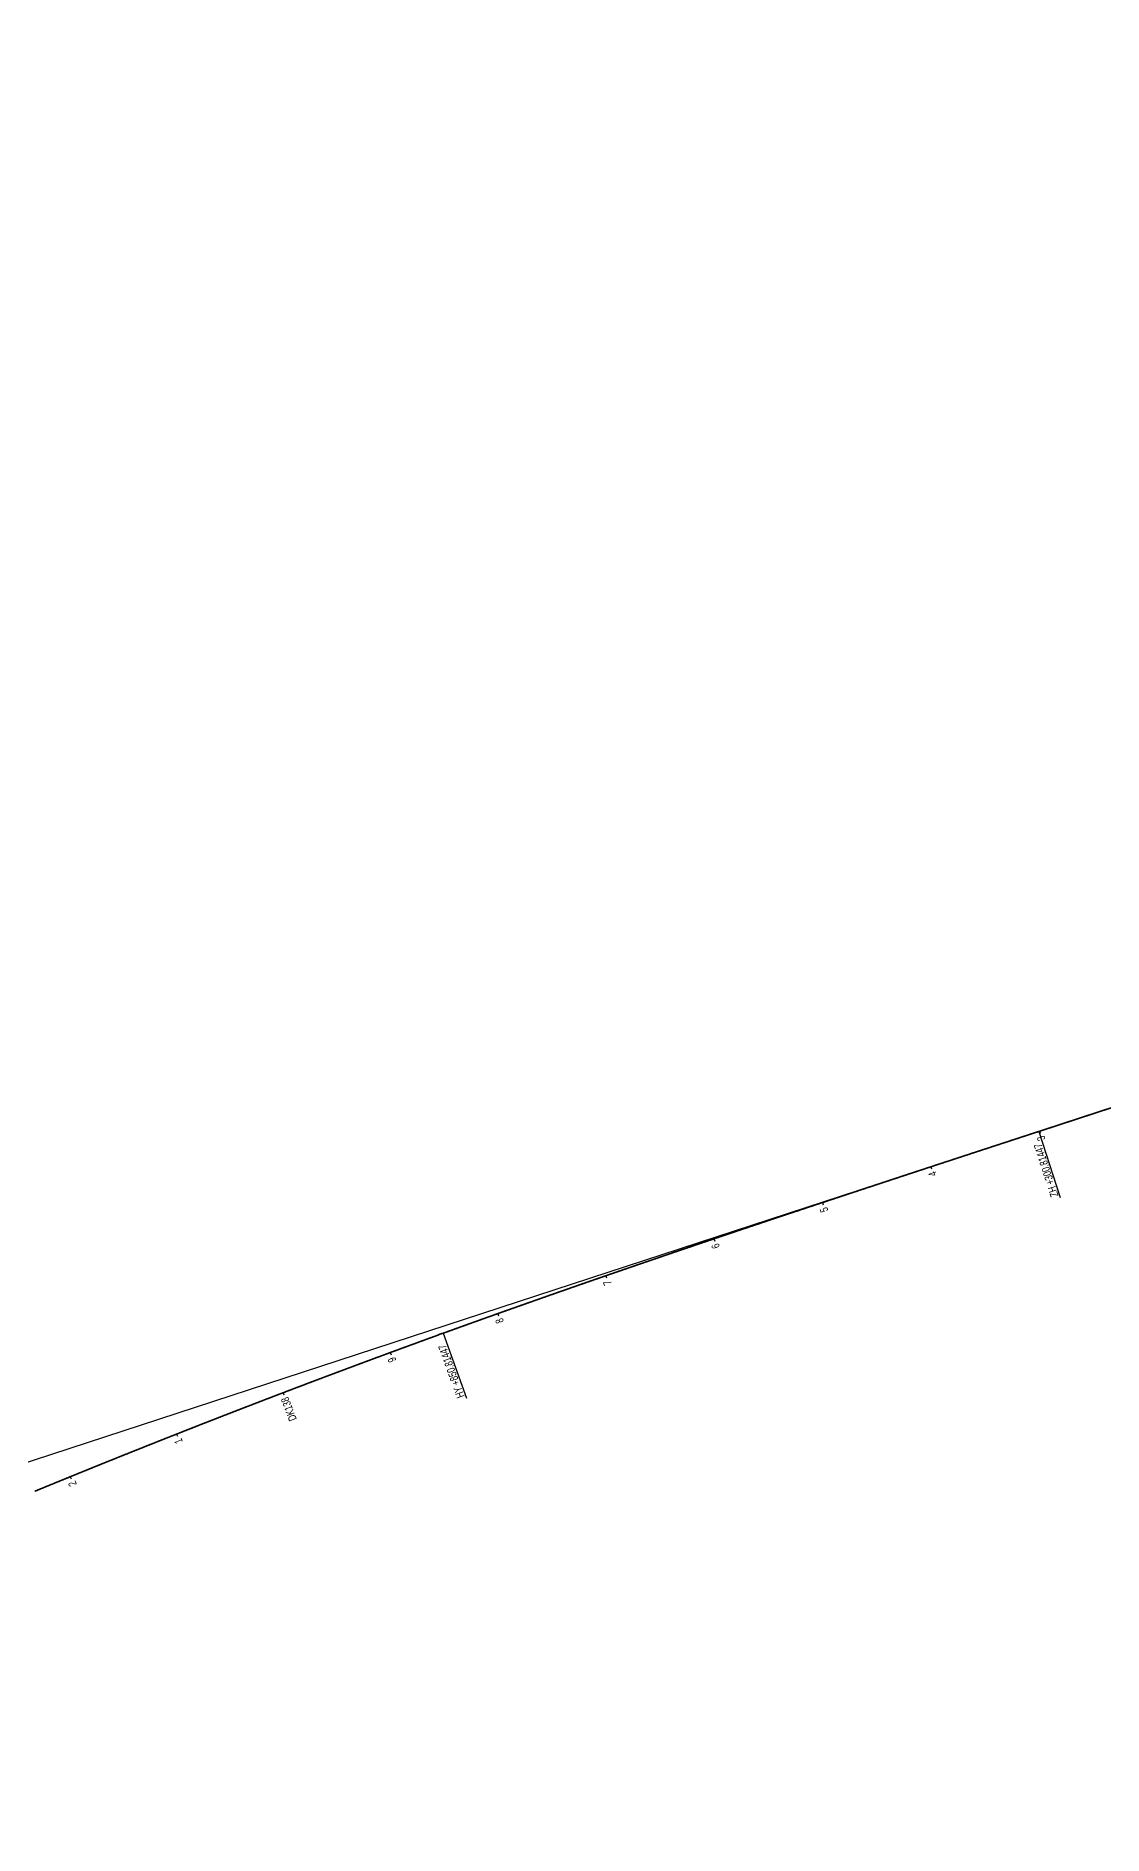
# Model space of a CAD drawing. Header units: millimetres. Extents: x 497834 to 621495, y 3353175 to 3430424.
# Drawn here: x 551371 to 552304, y 3378738 to 3380311 of the extents above; entities that cross this region are included whole.
import ezdxf

# ---------------------------------------------------------------- set-up
doc = ezdxf.new("R2010")
doc.units = ezdxf.units.MM
for name, color, linetype in [('dl4', 7, 'Continuous'), ('沪乍杭打线-0.0-200.8段-施工系转设计系成果-2000坐标系-左线_中线_交点', 7, 'Continuous'), ('沪乍杭打线-0.0-200.8段-施工系转设计系成果-2000坐标系-左线_五大桩', 7, 'Continuous'), ('沪乍杭打线-0.0-200.8段-施工系转设计系成果-2000坐标系-左线_里程', 7, 'Continuous')]:
    doc.layers.add(name, color=color, linetype=linetype)
doc.styles.add('PM_LC', font='slromans.shx', dxfattribs={"width": 0.75, "bigfont": 'hztxt.shx'})
doc.styles.add('PM_QX', font='slromans.shx', dxfattribs={"width": 0.75, "bigfont": 'hztxt.shx'})

msp = doc.modelspace()

# ---------------------------------------------------------------- linework, layer by layer
at = {"layer": 'dl4', "color": 3, "linetype": 'Continuous', "ltscale": 2, "const_width": 1.4, "flags": 128}
msp.add_lwpolyline([(555172.7, 3380310.5), (552247.8, 3379353), (552246.8, 3379352.7), (552245.9, 3379352.4), (552244.9, 3379352.1), (552244, 3379351.8), (552243, 3379351.5), (552242.1, 3379351.2), (552241.1, 3379350.9), (552240.2, 3379350.6), (552239.2, 3379350.2), (552238.3, 3379349.9), (552237.3, 3379349.6), (552236.4, 3379349.3), (552235.4, 3379349), (552234.5, 3379348.7), (552233.5, 3379348.4), (552232.6, 3379348.1), (552231.6, 3379347.8), (552230.7, 3379347.4), (552229.7, 3379347.1), (552228.8, 3379346.8), (552227.8, 3379346.5), (552226.9, 3379346.2), (552225.9, 3379345.9), (552225, 3379345.6), (552224, 3379345.3), (552223.1, 3379345), (552222.1, 3379344.6), (552221.2, 3379344.3), (552220.2, 3379344), (552219.3, 3379343.7), (552218.3, 3379343.4), (552217.4, 3379343.1), (552216.4, 3379342.8), (552215.5, 3379342.5), (552214.5, 3379342.2), (552213.6, 3379341.8), (552212.6, 3379341.5), (552211.7, 3379341.2), (552210.7, 3379340.9), (552209.8, 3379340.6), (552208.8, 3379340.3), (552207.9, 3379340), (552206.9, 3379339.7), (552206, 3379339.4), (552205, 3379339), (552204.1, 3379338.7), (552203.1, 3379338.4), (552202.2, 3379338.1), (552201.2, 3379337.8), (552200.3, 3379337.5), (552199.3, 3379337.2), (552198.4, 3379336.9), (552197.4, 3379336.6), (552196.5, 3379336.2), (552195.5, 3379335.9), (552194.6, 3379335.6), (552193.6, 3379335.3), (552192.7, 3379335), (552191.7, 3379334.7), (552190.8, 3379334.4), (552189.8, 3379334.1), (552188.9, 3379333.8), (552187.9, 3379333.4), (552187, 3379333.1), (552186, 3379332.8), (552185.1, 3379332.5), (552184.1, 3379332.2), (552183.2, 3379331.9), (552182.2, 3379331.6), (552181.3, 3379331.3), (552180.3, 3379330.9), (552179.4, 3379330.6), (552178.4, 3379330.3), (552177.5, 3379330), (552176.5, 3379329.7), (552175.6, 3379329.4), (552174.6, 3379329.1), (552173.7, 3379328.8), (552172.7, 3379328.5), (552171.8, 3379328.1), (552170.8, 3379327.8), (552169.9, 3379327.5), (552168.9, 3379327.2), (552168, 3379326.9), (552167, 3379326.6), (552166, 3379326.3), (552165.1, 3379326), (552164.1, 3379325.6), (552163.2, 3379325.3), (552162.2, 3379325), (552161.3, 3379324.7), (552160.3, 3379324.4), (552159.4, 3379324.1), (552158.4, 3379323.8), (552157.5, 3379323.5), (552156.5, 3379323.2), (552155.6, 3379322.8), (552154.6, 3379322.5), (552153.7, 3379322.2), (552152.7, 3379321.9), (552151.8, 3379321.6), (552150.8, 3379321.3), (552149.9, 3379321), (552148.9, 3379320.7), (552148, 3379320.3), (552147, 3379320), (552146.1, 3379319.7), (552145.1, 3379319.4), (552144.2, 3379319.1), (552143.2, 3379318.8), (552142.3, 3379318.5), (552141.3, 3379318.2), (552140.4, 3379317.8), (552139.4, 3379317.5), (552138.5, 3379317.2), (552137.5, 3379316.9), (552136.6, 3379316.6), (552135.6, 3379316.3), (552134.7, 3379316), (552133.7, 3379315.7), (552132.8, 3379315.3), (552131.8, 3379315), (552130.9, 3379314.7), (552129.9, 3379314.4), (552129, 3379314.1), (552128, 3379313.8), (552127.1, 3379313.5), (552126.1, 3379313.2), (552125.2, 3379312.8), (552124.2, 3379312.5), (552123.3, 3379312.2), (552122.4, 3379311.9), (552121.4, 3379311.6), (552120.5, 3379311.3), (552119.5, 3379311), (552118.6, 3379310.7), (552117.6, 3379310.3), (552116.7, 3379310), (552115.7, 3379309.7), (552114.8, 3379309.4), (552113.8, 3379309.1), (552112.9, 3379308.8), (552111.9, 3379308.5), (552111, 3379308.2), (552110, 3379307.8), (552109.1, 3379307.5), (552108.1, 3379307.2), (552107.2, 3379306.9), (552106.2, 3379306.6), (552105.3, 3379306.3), (552104.3, 3379306), (552103.4, 3379305.6), (552102.4, 3379305.3), (552101.5, 3379305), (552100.5, 3379304.7), (552099.6, 3379304.4), (552098.6, 3379304.1), (552097.7, 3379303.8), (552096.7, 3379303.5), (552095.8, 3379303.1), (552094.8, 3379302.8), (552093.9, 3379302.5), (552092.9, 3379302.2), (552092, 3379301.9), (552091, 3379301.6), (552090.1, 3379301.3), (552089.1, 3379300.9), (552088.2, 3379300.6), (552087.2, 3379300.3), (552086.3, 3379300), (552085.3, 3379299.7), (552084.4, 3379299.4), (552083.4, 3379299.1), (552082.5, 3379298.7), (552081.5, 3379298.4), (552080.6, 3379298.1), (552079.6, 3379297.8), (552078.7, 3379297.5), (552077.7, 3379297.2), (552076.8, 3379296.9), (552075.8, 3379296.5), (552074.9, 3379296.2), (552073.9, 3379295.9), (552073, 3379295.6), (552072, 3379295.3), (552071.1, 3379295), (552070.1, 3379294.7), (552069.2, 3379294.3), (552068.2, 3379294), (552067.3, 3379293.7), (552066.3, 3379293.4), (552065.4, 3379293.1), (552064.4, 3379292.8), (552063.5, 3379292.5), (552062.5, 3379292.1), (552061.6, 3379291.8), (552060.6, 3379291.5), (552059.7, 3379291.2), (552058.7, 3379290.9), (552057.8, 3379290.6), (552056.8, 3379290.3), (552055.9, 3379289.9), (552054.9, 3379289.6), (552054, 3379289.3), (552053, 3379289), (552052.1, 3379288.7), (552051.1, 3379288.4), (552050.2, 3379288), (552049.2, 3379287.7), (552048.3, 3379287.4), (552047.3, 3379287.1), (552046.4, 3379286.8), (552045.4, 3379286.5), (552044.5, 3379286.2), (552043.6, 3379285.8), (552042.6, 3379285.5), (552041.7, 3379285.2), (552040.7, 3379284.9), (552039.8, 3379284.6), (552038.8, 3379284.3), (552037.9, 3379283.9), (552036.9, 3379283.6), (552036, 3379283.3), (552035, 3379283), (552034.1, 3379282.7), (552033.1, 3379282.4), (552032.2, 3379282), (552031.2, 3379281.7), (552030.3, 3379281.4), (552029.3, 3379281.1), (552028.4, 3379280.8), (552027.4, 3379280.5), (552026.5, 3379280.2), (552025.5, 3379279.8), (552024.6, 3379279.5), (552023.6, 3379279.2), (552022.7, 3379278.9), (552021.7, 3379278.6), (552020.8, 3379278.3), (552019.8, 3379277.9), (552018.9, 3379277.6), (552017.9, 3379277.3), (552017, 3379277), (552016, 3379276.7), (552015.1, 3379276.4), (552014.1, 3379276), (552013.2, 3379275.7), (552012.2, 3379275.4), (552011.3, 3379275.1), (552010.3, 3379274.8), (552009.4, 3379274.4), (552008.5, 3379274.1), (552007.5, 3379273.8), (552006.6, 3379273.5), (552005.6, 3379273.2), (552004.7, 3379272.9), (552003.7, 3379272.5), (552002.8, 3379272.2), (552001.8, 3379271.9), (552000.9, 3379271.6), (551999.9, 3379271.3), (551999, 3379271), (551998, 3379270.6), (551997.1, 3379270.3), (551996.1, 3379270), (551995.2, 3379269.7), (551994.2, 3379269.4), (551993.3, 3379269), (551992.3, 3379268.7), (551991.4, 3379268.4), (551990.4, 3379268.1), (551989.5, 3379267.8), (551988.5, 3379267.5), (551987.6, 3379267.1), (551986.6, 3379266.8), (551985.7, 3379266.5), (551984.7, 3379266.2), (551983.8, 3379265.9), (551982.9, 3379265.5), (551981.9, 3379265.2), (551981, 3379264.9), (551980, 3379264.6), (551979.1, 3379264.3), (551978.1, 3379264), (551977.2, 3379263.6), (551976.2, 3379263.3), (551975.3, 3379263), (551974.3, 3379262.7), (551973.4, 3379262.4), (551972.4, 3379262), (551971.5, 3379261.7), (551970.5, 3379261.4), (551969.6, 3379261.1), (551968.6, 3379260.8), (551967.7, 3379260.4), (551966.7, 3379260.1), (551965.8, 3379259.8), (551964.8, 3379259.5), (551963.9, 3379259.2), (551963, 3379258.8), (551962, 3379258.5), (551961.1, 3379258.2), (551960.1, 3379257.9), (551959.2, 3379257.6), (551958.2, 3379257.2), (551957.3, 3379256.9), (551956.3, 3379256.6), (551955.4, 3379256.3), (551954.4, 3379256), (551953.5, 3379255.6), (551952.5, 3379255.3), (551951.6, 3379255), (551950.6, 3379254.7), (551949.7, 3379254.4), (551948.7, 3379254), (551947.8, 3379253.7), (551946.8, 3379253.4), (551945.9, 3379253.1), (551945, 3379252.7), (551944, 3379252.4), (551943.1, 3379252.1), (551942.1, 3379251.8), (551941.2, 3379251.5), (551940.2, 3379251.1), (551939.3, 3379250.8), (551938.3, 3379250.5), (551937.4, 3379250.2), (551936.4, 3379249.9), (551935.5, 3379249.5), (551934.5, 3379249.2), (551933.6, 3379248.9), (551932.6, 3379248.6), (551931.7, 3379248.2), (551930.8, 3379247.9), (551929.8, 3379247.6), (551928.9, 3379247.3), (551927.9, 3379247), (551927, 3379246.6), (551926, 3379246.3), (551925.1, 3379246), (551924.1, 3379245.7), (551923.2, 3379245.3), (551922.2, 3379245), (551921.3, 3379244.7), (551920.3, 3379244.4), (551919.4, 3379244.1), (551918.4, 3379243.7), (551917.5, 3379243.4), (551916.6, 3379243.1), (551915.6, 3379242.8), (551914.7, 3379242.4), (551913.7, 3379242.1), (551912.8, 3379241.8), (551911.8, 3379241.5), (551910.9, 3379241.1), (551909.9, 3379240.8), (551909, 3379240.5), (551908, 3379240.2), (551907.1, 3379239.9), (551906.1, 3379239.5), (551905.2, 3379239.2), (551904.3, 3379238.9), (551903.3, 3379238.6), (551902.4, 3379238.2), (551901.4, 3379237.9), (551900.5, 3379237.6), (551899.5, 3379237.3), (551898.6, 3379236.9), (551897.6, 3379236.6), (551896.7, 3379236.3), (551895.7, 3379236), (551894.8, 3379235.6), (551893.8, 3379235.3), (551892.9, 3379235), (551892, 3379234.7), (551891, 3379234.3), (551890.1, 3379234), (551889.1, 3379233.7), (551888.2, 3379233.4), (551887.2, 3379233), (551886.3, 3379232.7), (551885.3, 3379232.4), (551884.4, 3379232.1), (551883.4, 3379231.7), (551882.5, 3379231.4), (551881.6, 3379231.1), (551880.6, 3379230.8), (551879.7, 3379230.4), (551878.7, 3379230.1), (551877.8, 3379229.8), (551876.8, 3379229.5), (551875.9, 3379229.1), (551874.9, 3379228.8), (551874, 3379228.5), (551873, 3379228.2), (551872.1, 3379227.8), (551871.2, 3379227.5), (551870.2, 3379227.2), (551869.3, 3379226.8), (551868.3, 3379226.5), (551867.4, 3379226.2), (551866.4, 3379225.9), (551865.5, 3379225.5), (551864.5, 3379225.2), (551863.6, 3379224.9), (551862.6, 3379224.6), (551861.7, 3379224.2), (551860.8, 3379223.9), (551859.8, 3379223.6), (551858.9, 3379223.3), (551857.9, 3379222.9), (551857, 3379222.6), (551856, 3379222.3), (551855.1, 3379221.9), (551854.1, 3379221.6), (551853.2, 3379221.3), (551852.3, 3379221), (551851.3, 3379220.6), (551850.4, 3379220.3), (551849.4, 3379220), (551848.5, 3379219.6), (551847.5, 3379219.3), (551846.6, 3379219), (551845.6, 3379218.7), (551844.7, 3379218.3), (551843.8, 3379218), (551842.8, 3379217.7), (551841.9, 3379217.3), (551840.9, 3379217), (551840, 3379216.7), (551839, 3379216.4), (551838.1, 3379216), (551837.1, 3379215.7), (551836.2, 3379215.4), (551835.3, 3379215), (551834.3, 3379214.7), (551833.4, 3379214.4), (551832.4, 3379214), (551831.5, 3379213.7), (551830.5, 3379213.4), (551829.6, 3379213.1), (551828.6, 3379212.7), (551827.7, 3379212.4), (551826.8, 3379212.1), (551825.8, 3379211.7), (551824.9, 3379211.4), (551823.9, 3379211.1), (551823, 3379210.7), (551822, 3379210.4), (551821.1, 3379210.1), (551820.2, 3379209.8), (551819.2, 3379209.4), (551818.3, 3379209.1), (551817.3, 3379208.8), (551816.4, 3379208.4), (551815.4, 3379208.1), (551814.5, 3379207.8), (551813.6, 3379207.4), (551812.6, 3379207.1), (551811.7, 3379206.8), (551810.7, 3379206.4), (551809.8, 3379206.1), (551808.8, 3379205.8), (551807.9, 3379205.4), (551806.9, 3379205.1), (551806, 3379204.8), (551805.1, 3379204.4), (551804.1, 3379204.1), (551803.2, 3379203.8), (551802.2, 3379203.4), (551801.3, 3379203.1), (551800.3, 3379202.8), (551799.4, 3379202.4), (551798.5, 3379202.1), (551797.5, 3379201.8), (551796.6, 3379201.4), (551795.6, 3379201.1), (551794.7, 3379200.8), (551793.7, 3379200.4), (551792.8, 3379200.1), (551791.9, 3379199.8), (551790.9, 3379199.4), (551790, 3379199.1), (551789, 3379198.8), (551788.1, 3379198.4), (551787.1, 3379198.1), (551786.2, 3379197.8), (551785.3, 3379197.4), (551784.3, 3379197.1), (551783.4, 3379196.8), (551782.4, 3379196.4), (551781.5, 3379196.1), (551780.6, 3379195.8), (551779.6, 3379195.4), (551778.7, 3379195.1), (551777.7, 3379194.8), (551776.8, 3379194.4), (551775.8, 3379194.1), (551774.9, 3379193.8), (551774, 3379193.4), (551773, 3379193.1), (551772.1, 3379192.8), (551771.1, 3379192.4), (551770.2, 3379192.1), (551769.2, 3379191.7), (551768.3, 3379191.4), (551767.4, 3379191.1), (551766.4, 3379190.7), (551765.5, 3379190.4), (551764.5, 3379190.1), (551763.6, 3379189.7), (551762.7, 3379189.4), (551761.7, 3379189.1), (551760.8, 3379188.7), (551759.8, 3379188.4), (551758.9, 3379188), (551757.9, 3379187.7), (551757, 3379187.4), (551756.1, 3379187), (551755.1, 3379186.7), (551754.2, 3379186.4), (551753.2, 3379186), (551752.3, 3379185.7), (551751.4, 3379185.3), (551750.4, 3379185), (551749.5, 3379184.7), (551748.5, 3379184.3), (551747.6, 3379184), (551746.7, 3379183.7), (551745.7, 3379183.3), (551744.8, 3379183), (551743.8, 3379182.6), (551742.9, 3379182.3), (551741.9, 3379182), (551741, 3379181.6), (551740.1, 3379181.3), (551739.1, 3379180.9), (551738.2, 3379180.6), (551737.2, 3379180.3), (551736.3, 3379179.9), (551735.4, 3379179.6), (551734.4, 3379179.2), (551733.5, 3379178.9), (551732.5, 3379178.6), (551731.6, 3379178.2), (551730.7, 3379177.9), (551729.7, 3379177.5), (551728.8, 3379177.2), (551727.8, 3379176.9), (551726.9, 3379176.5, 0.08028), (551725.9, 3379176.3), (551725, 3379176), (551724, 3379175.7), (551723.1, 3379175.3), (551722.2, 3379174.8), (551722.2, 3379174.8), (551721.3, 3379174.5), (551720.3, 3379174.1), (551719.4, 3379173.8), (551718.5, 3379173.5), (551717.5, 3379173.1), (551717.5, 3379173.1), (551716.6, 3379172.8), (551715.6, 3379172.4), (551714.7, 3379172.1), (551713.8, 3379171.8), (551712.8, 3379171.4), (551712.8, 3379171.4), (551711.9, 3379171.1), (551710.9, 3379170.7), (551710, 3379170.4), (551709.1, 3379170), (551708.1, 3379169.7), (551708.1, 3379169.7), (551707.2, 3379169.4), (551706.2, 3379169), (551705.3, 3379168.7), (551704.4, 3379168.3), (551703.4, 3379168), (551703.4, 3379168), (551702.5, 3379167.6), (551701.5, 3379167.3), (551700.6, 3379166.9), (551699.7, 3379166.6), (551698.7, 3379166.3), (551698.7, 3379166.3), (551697.8, 3379165.9), (551696.9, 3379165.6), (551695.9, 3379165.2), (551695, 3379164.9), (551694, 3379164.5), (551694, 3379164.5), (551693.1, 3379164.2), (551692.2, 3379163.9), (551691.2, 3379163.5), (551690.3, 3379163.2), (551689.3, 3379162.8), (551689.3, 3379162.8), (551688.4, 3379162.5), (551687.5, 3379162.1), (551686.5, 3379161.8), (551685.6, 3379161.4), (551684.6, 3379161.1), (551684.6, 3379161.1), (551683.7, 3379160.7), (551682.8, 3379160.4), (551681.8, 3379160.1), (551680.9, 3379159.7), (551680, 3379159.4), (551679.9, 3379159.4), (551679, 3379159), (551678.1, 3379158.7), (551677.1, 3379158.3), (551676.2, 3379158), (551675.3, 3379157.6), (551675.2, 3379157.6), (551674.3, 3379157.3), (551673.4, 3379156.9), (551672.5, 3379156.6), (551671.5, 3379156.2), (551670.6, 3379155.9), (551670.6, 3379155.9), (551669.6, 3379155.6), (551668.7, 3379155.2), (551667.8, 3379154.9), (551666.8, 3379154.5), (551665.9, 3379154.2), (551665.9, 3379154.2), (551665, 3379153.8), (551664, 3379153.5), (551663.1, 3379153.1), (551662.1, 3379152.8), (551661.2, 3379152.4), (551661.2, 3379152.4), (551660.3, 3379152.1), (551659.3, 3379151.7), (551658.4, 3379151.4), (551657.5, 3379151), (551656.5, 3379150.7), (551656.5, 3379150.7), (551655.6, 3379150.3), (551654.6, 3379150), (551653.7, 3379149.6), (551652.8, 3379149.3), (551651.8, 3379148.9), (551651.8, 3379148.9), (551650.9, 3379148.6), (551650, 3379148.2), (551649, 3379147.9), (551648.1, 3379147.5), (551647.1, 3379147.2), (551647.1, 3379147.2), (551646.2, 3379146.8), (551645.3, 3379146.5), (551644.3, 3379146.1), (551643.4, 3379145.8), (551642.5, 3379145.4), (551642.4, 3379145.4), (551641.5, 3379145.1), (551640.6, 3379144.7), (551639.7, 3379144.4), (551638.7, 3379144), (551637.8, 3379143.7), (551637.8, 3379143.7), (551636.8, 3379143.3), (551635.9, 3379143), (551635, 3379142.6), (551634, 3379142.3), (551633.1, 3379141.9), (551633.1, 3379141.9), (551632.2, 3379141.6), (551631.2, 3379141.2), (551630.3, 3379140.9), (551629.4, 3379140.5), (551628.4, 3379140.2), (551628.4, 3379140.2), (551627.5, 3379139.8), (551626.5, 3379139.5), (551625.6, 3379139.1), (551624.7, 3379138.8), (551623.7, 3379138.4), (551623.7, 3379138.4), (551622.8, 3379138.1), (551621.9, 3379137.7), (551620.9, 3379137.4), (551620, 3379137), (551619.1, 3379136.7), (551619, 3379136.6), (551618.1, 3379136.3), (551617.2, 3379135.9), (551616.2, 3379135.6), (551615.3, 3379135.2), (551614.4, 3379134.9), (551614.4, 3379134.9), (551613.4, 3379134.5), (551612.5, 3379134.2), (551611.6, 3379133.8), (551610.6, 3379133.5), (551609.7, 3379133.1), (551609.7, 3379133.1), (551608.8, 3379132.8), (551607.8, 3379132.4), (551606.9, 3379132.1), (551606, 3379131.7), (551605, 3379131.3), (551605, 3379131.3), (551604.1, 3379131), (551603.2, 3379130.6), (551602.2, 3379130.3), (551601.3, 3379129.9), (551600.4, 3379129.6), (551600.3, 3379129.6), (551599.4, 3379129.2), (551598.5, 3379128.9), (551597.5, 3379128.5), (551596.6, 3379128.2), (551595.7, 3379127.8), (551595.7, 3379127.8), (551594.7, 3379127.4), (551593.8, 3379127.1), (551592.9, 3379126.7), (551591.9, 3379126.4), (551591, 3379126), (551591, 3379126), (551590.1, 3379125.7), (551589.1, 3379125.3), (551588.2, 3379124.9), (551587.3, 3379124.6), (551586.3, 3379124.2), (551586.3, 3379124.2), (551585.4, 3379123.9), (551584.5, 3379123.5), (551583.5, 3379123.2), (551582.6, 3379122.8), (551581.7, 3379122.5), (551581.6, 3379122.4), (551580.7, 3379122.1), (551579.8, 3379121.7), (551578.9, 3379121.4), (551577.9, 3379121), (551577, 3379120.7), (551577, 3379120.7), (551576.1, 3379120.3), (551575.1, 3379119.9), (551574.2, 3379119.6), (551573.3, 3379119.2), (551572.3, 3379118.9), (551572.3, 3379118.9), (551571.4, 3379118.5), (551570.5, 3379118.2), (551569.5, 3379117.8), (551568.6, 3379117.4), (551567.7, 3379117.1), (551567.6, 3379117.1), (551566.7, 3379116.7), (551565.8, 3379116.4), (551564.9, 3379116), (551563.9, 3379115.6), (551563, 3379115.3), (551563, 3379115.3), (551562.1, 3379114.9), (551561.1, 3379114.6), (551560.2, 3379114.2), (551559.3, 3379113.8), (551558.3, 3379113.5), (551558.3, 3379113.5), (551557.4, 3379113.1), (551556.5, 3379112.8), (551555.5, 3379112.4), (551554.6, 3379112.1), (551553.7, 3379111.7), (551553.6, 3379111.7), (551552.7, 3379111.3), (551551.8, 3379111), (551550.9, 3379110.6), (551549.9, 3379110.2), (551549, 3379109.9), (551549, 3379109.9), (551548.1, 3379109.5), (551547.1, 3379109.2), (551546.2, 3379108.8), (551545.3, 3379108.4), (551544.3, 3379108.1), (551544.3, 3379108.1), (551543.4, 3379107.7), (551542.5, 3379107.4), (551541.5, 3379107), (551540.6, 3379106.6), (551539.7, 3379106.3), (551539.6, 3379106.3), (551538.7, 3379105.9), (551537.8, 3379105.5), (551536.9, 3379105.2), (551535.9, 3379104.8), (551535, 3379104.5), (551535, 3379104.5), (551534.1, 3379104.1), (551533.1, 3379103.7), (551532.2, 3379103.4), (551531.3, 3379103), (551530.3, 3379102.6), (551530.3, 3379102.6), (551529.4, 3379102.3), (551528.5, 3379101.9), (551527.6, 3379101.6), (551526.6, 3379101.2), (551525.7, 3379100.8), (551525.7, 3379100.8), (551524.8, 3379100.5), (551523.8, 3379100.1), (551522.9, 3379099.7), (551522, 3379099.4), (551521, 3379099), (551521, 3379099), (551520.1, 3379098.6), (551519.2, 3379098.3), (551518.2, 3379097.9), (551517.3, 3379097.6), (551516.4, 3379097.2), (551516.4, 3379097.2), (551515.4, 3379096.8), (551514.5, 3379096.5), (551513.6, 3379096.1), (551512.7, 3379095.7), (551511.7, 3379095.4), (551511.7, 3379095.4), (551510.8, 3379095), (551509.9, 3379094.6), (551508.9, 3379094.3), (551508, 3379093.9), (551507.1, 3379093.5), (551507, 3379093.5), (551506.1, 3379093.2), (551505.2, 3379092.8), (551504.3, 3379092.4), (551503.3, 3379092.1), (551502.4, 3379091.7), (551502.4, 3379091.7), (551501.5, 3379091.3), (551500.6, 3379091), (551499.6, 3379090.6), (551498.7, 3379090.2), (551497.8, 3379089.9), (551497.7, 3379089.9), (551496.8, 3379089.5), (551495.9, 3379089.1), (551495, 3379088.8), (551494, 3379088.4), (551493.1, 3379088), (551493.1, 3379088), (551492.2, 3379087.7), (551491.3, 3379087.3), (551490.3, 3379086.9), (551489.4, 3379086.6), (551488.5, 3379086.2), (551488.4, 3379086.2), (551487.5, 3379085.8), (551486.6, 3379085.5), (551485.7, 3379085.1), (551484.7, 3379084.7), (551483.8, 3379084.4), (551483.8, 3379084.4), (551482.9, 3379084), (551482, 3379083.6), (551481, 3379083.3), (551480.1, 3379082.9), (551479.2, 3379082.5), (551479.1, 3379082.5), (551478.2, 3379082.2), (551477.3, 3379081.8), (551476.4, 3379081.4), (551475.4, 3379081), (551474.5, 3379080.7), (551474.5, 3379080.7), (551473.6, 3379080.3), (551472.7, 3379079.9), (551471.7, 3379079.6), (551470.8, 3379079.2), (551469.9, 3379078.8), (551469.9, 3379078.8), (551468.9, 3379078.5), (551468, 3379078.1), (551467.1, 3379077.7), (551466.2, 3379077.4), (551465.2, 3379077), (551465.2, 3379077), (551464.3, 3379076.6), (551463.4, 3379076.2), (551462.4, 3379075.9), (551461.5, 3379075.5), (551460.6, 3379075.1), (551460.6, 3379075.1), (551459.7, 3379074.8), (551458.7, 3379074.4), (551457.8, 3379074), (551456.9, 3379073.6), (551455.9, 3379073.3), (551455.9, 3379073.3), (551455, 3379072.9), (551454.1, 3379072.5), (551453.2, 3379072.2), (551452.2, 3379071.8), (551451.3, 3379071.4), (551451.3, 3379071.4), (551450.4, 3379071), (551449.4, 3379070.7), (551448.5, 3379070.3), (551447.6, 3379069.9), (551446.7, 3379069.6), (551446.6, 3379069.5), (551445.7, 3379069.2), (551444.8, 3379068.8), (551443.9, 3379068.4), (551442.9, 3379068.1), (551442, 3379067.7), (551442, 3379067.7), (551441.1, 3379067.3), (551440.2, 3379066.9), (551439.2, 3379066.6), (551438.3, 3379066.2), (551437.4, 3379065.8), (551437.4, 3379065.8), (551436.5, 3379065.5), (551435.5, 3379065.1), (551434.6, 3379064.7), (551433.7, 3379064.3), (551432.7, 3379064), (551432.7, 3379063.9), (551431.8, 3379063.6), (551430.9, 3379063.2), (551430, 3379062.8), (551429, 3379062.5), (551428.1, 3379062.1), (551428.1, 3379062.1), (551427.2, 3379061.7), (551426.2, 3379061.3), (551425.3, 3379061), (551424.4, 3379060.6), (551423.5, 3379060.2), (551423.4, 3379060.2), (551422.5, 3379059.8), (551421.6, 3379059.5), (551420.7, 3379059.1), (551419.8, 3379058.7), (551418.8, 3379058.3), (551418.8, 3379058.3), (551417.9, 3379058), (551417, 3379057.6), (551416.1, 3379057.2), (551415.1, 3379056.8), (551414.2, 3379056.5), (551414.2, 3379056.4), (551413.3, 3379056.1), (551412.3, 3379055.7), (551411.4, 3379055.3), (551410.5, 3379054.9), (551409.6, 3379054.6), (551409.5, 3379054.6), (551408.6, 3379054.2), (551407.7, 3379053.8), (551406.8, 3379053.4), (551405.9, 3379053.1), (551404.9, 3379052.7), (551404.9, 3379052.7), (551404, 3379052.3), (551403.1, 3379051.9), (551402.2, 3379051.6), (551401.2, 3379051.2), (551400.3, 3379050.8), (551400.3, 3379050.8), (551399.4, 3379050.4), (551398.5, 3379050), (551397.5, 3379049.7), (551396.6, 3379049.3), (551395.7, 3379048.9), (551395.7, 3379048.9), (551394.8, 3379048.5), (551393.8, 3379048.2), (551392.9, 3379047.8), (551392, 3379047.4), (551391.1, 3379047), (551391, 3379047), (551390.1, 3379046.6), (551389.2, 3379046.3), (551388.3, 3379045.9), (551387.3, 3379045.5), (551386.4, 3379045.1), (551386.4, 3379045.1), (551385.5, 3379044.7), (551384.6, 3379044.4), (551383.6, 3379044), (551382.7, 3379043.6), (551381.8, 3379043.2), (551381.8, 3379043.2), (551380.9, 3379042.8), (551379.9, 3379042.5), (551379, 3379042.1), (551378.1, 3379041.7), (551377.2, 3379041.3), (551377.2, 3379041.3), (551376.2, 3379040.9), (551375.3, 3379040.6), (551374.4, 3379040.2), (551373.5, 3379039.8), (551372.5, 3379039.4), (551372.5, 3379039.4), (551371.6, 3379039), (551370.7, 3379038.7), (551369.8, 3379038.3)], format="xyb", dxfattribs=at)
at = {"layer": '沪乍杭打线-0.0-200.8段-施工系转设计系成果-2000坐标系-左线_中线_交点', "color": 6, "linetype": 'Continuous', "ltscale": 2}
msp.add_line((552247.8, 3379353), (550367.9, 3378737.7), dxfattribs=at)
at = {"layer": '沪乍杭打线-0.0-200.8段-施工系转设计系成果-2000坐标系-左线_五大桩', "color": 5, "linetype": 'Continuous', "ltscale": 2}
for p, q in [((552247.8, 3379353), (552266.6, 3379295.4)), ((551726.9, 3379176.5), (551747.4, 3379119.9))]:
    msp.add_line(p, q, dxfattribs=at)
at = {"layer": '沪乍杭打线-0.0-200.8段-施工系转设计系成果-2000坐标系-左线_里程', "color": 5, "linetype": 'Continuous', "ltscale": 2}
for p, q in [((552248.5, 3379353.3), (552249.2, 3379351.4)), ((552153.5, 3379322.2), (552154.1, 3379320.3)), ((552058.6, 3379290.8), (552059.2, 3379288.9)), ((551963.7, 3379259.1), (551964.4, 3379257.2)), ((551869.1, 3379226.8), (551869.7, 3379224.9)), ((551774.7, 3379193.7), (551775.4, 3379191.8)), ((551680.7, 3379159.6), (551681.4, 3379157.8)), ((551587.1, 3379124.5), (551587.8, 3379122.7)), ((551493.8, 3379088.3), (551494.6, 3379086.5)), ((551401, 3379051.1), (551401.8, 3379049.2))]:
    msp.add_line(p, q, dxfattribs=at)

# ---------------------------------------------------------------- texts
at = {"layer": '沪乍杭打线-0.0-200.8段-施工系转设计系成果-2000坐标系-左线_五大桩', "color": 5, "style": 'PM_QX', "width": 0.75}
for s, rotation, p in [('ZH +300.81447', 108.1247, (552265.1, 3379297)), ('HY +850.81447', 109.9152, (551745.8, 3379121.4))]:
    msp.add_text(s, height=7, rotation=rotation, dxfattribs=at).set_placement(p)
at = {"layer": '沪乍杭打线-0.0-200.8段-施工系转设计系成果-2000坐标系-左线_里程', "color": 2, "style": 'PM_LC', "width": 0.75}
for s, rotation, p in [('3', 108.1247, (552253.8, 3379346.2)), ('4', 108.183, (552158.8, 3379315.1)), ('5', 108.3596, (552063.9, 3379283.7)), ('6', 108.6545, (551969.1, 3379252)), ('7', 109.0679, (551874.5, 3379219.8)), ('8', 109.5996, (551780.2, 3379186.7)), ('9', 110.2354, (551686.2, 3379152.7)), ('DK138', 110.8865, (551599.1, 3379101.4)), ('1', 111.5376, (551499.5, 3379081.6)), ('2', 112.1887, (551406.8, 3379044.4))]:
    msp.add_text(s, height=7, rotation=rotation, dxfattribs=at).set_placement(p)

doc.saveas('drawing.dxf')
